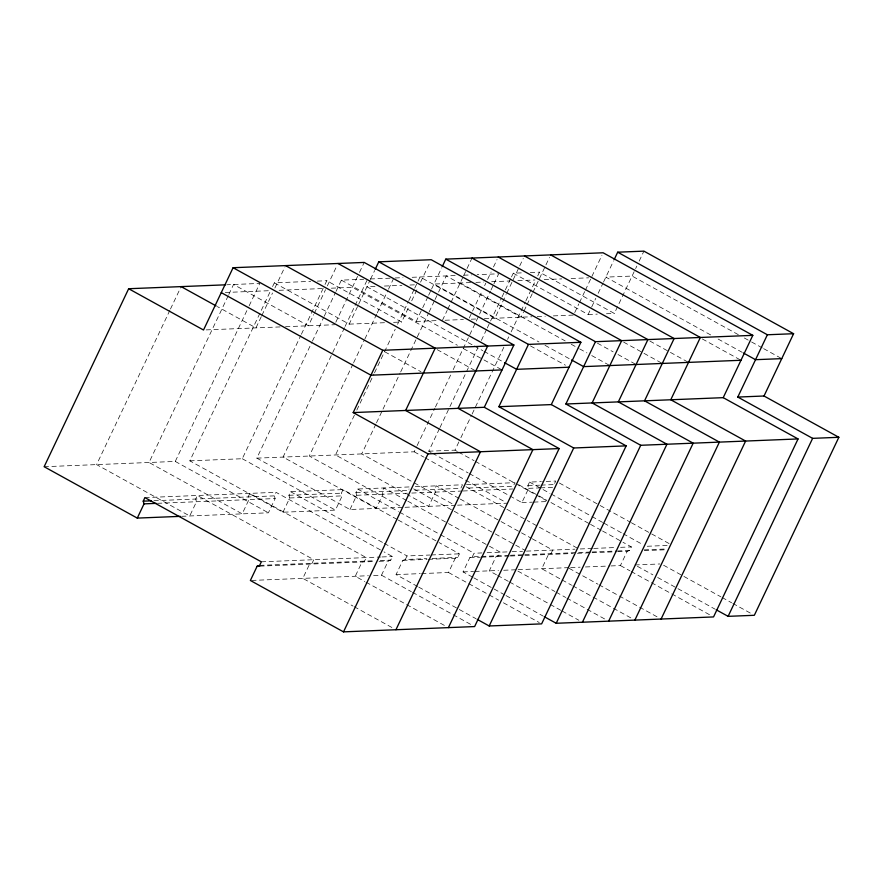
<?xml version="1.0" encoding="UTF-8"?>
<svg xmlns="http://www.w3.org/2000/svg" width="883" height="883" viewBox="0 0 883 883"><rect width="100%" height="100%" fill="white"/><g stroke="black" fill="none" stroke-linecap="round" stroke-linejoin="round"><path stroke-width="0.66" stroke-dasharray="4.42 3.31" d="M169.889 310.264L96.6 464.601L189.724 515.981L196.49 501.743L195.673 499.05L197.362 495.484L313.774 559.701L312.085 563.266L309.58 564.127L302.814 578.365L352.968 606.036M170.474 309.017L181.114 286.611M228.244 295.695L149.039 462.493L242.174 513.862L248.94 499.623L248.123 496.93L249.812 493.365L366.224 557.592L364.536 561.146L362.03 562.007L355.264 576.257L364.811 581.522M228.829 294.447L233.565 284.492L308.399 325.783L313.719 314.569M44.15 466.721L175.264 461.434L248.553 307.085M249.149 305.838L259.779 283.432L226.832 284.767M397.052 519.403L343.046 489.612L341.357 493.167L342.174 495.871L335.408 510.109L282.968 512.217L189.834 460.849L270.209 291.567M272.582 286.578L274.348 282.847L310.661 281.379M261.28 316.677L255.949 327.891L217.328 306.589M261.865 315.43L272.516 293.013M274.889 288.024L284.944 266.843M189.834 460.849L242.273 458.73L300.794 335.496M301.379 334.26L324.436 285.717M325.021 284.469L326.798 280.728L401.633 322.019L409.326 305.816M314.315 313.322L325.551 289.646M327.328 285.904L336.798 265.971M402.427 507.405L349.977 509.513L256.843 458.145L311.809 342.383M312.405 341.136L323.631 317.483M324.227 316.246L335.452 292.593M336.048 291.346L341.368 280.143L363.653 279.249M335.805 322.229L358.873 273.642M359.469 272.394L364.204 262.428M344.536 327.637L283.068 457.085L376.202 508.465L382.968 494.215L382.151 491.522L383.84 487.968L406.644 500.54M345.132 326.39L367.593 279.083M274.348 282.847L349.193 324.138L358.068 305.441M358.653 304.194L369.9 280.529M370.485 279.282L374.635 270.562M181.655 516.301L268.399 512.813L275.154 498.564L274.337 495.871L276.037 492.317L382.847 551.235M282.968 512.217L289.723 497.979L288.907 495.286L290.595 491.721L343.046 489.612M353.034 363.917L309.293 456.025L401.235 506.743M353.619 362.67L364.26 340.264M364.856 339.017L376.666 314.127M377.262 312.88L387.902 290.474M388.487 289.238L393.807 278.035M354.425 415.131L335.518 454.966L405.959 493.829M356.798 410.154L373.928 374.061M374.524 372.814L395.209 329.249M397.571 324.271L408.211 301.865M408.807 300.617L414.127 289.425M414.712 288.178L420.032 276.975L494.877 318.255L506.114 294.58M411.699 300.838L418.2 287.13M420.573 282.152L430.032 262.207M341.368 280.143L416.202 321.434L422.118 308.973M422.714 307.726L428.034 296.511M428.63 295.264L430.992 290.286M431.588 289.039L441.643 267.858M375.926 424.039L361.743 453.906L413.078 482.228M376.511 422.791L382.427 410.341M383.012 409.105L400.154 373.001M400.75 371.754L428.531 313.255M429.116 312.008L434.436 300.805M435.032 299.569L437.979 293.344M438.575 292.096L446.257 275.915L521.091 317.196L523.464 312.218M349.977 509.513L356.743 495.275L355.926 492.582L357.615 489.016L410.054 486.908L408.928 489.281M442.427 320.374L447.162 310.408M447.747 309.16L463.134 276.765M463.73 275.518L472.008 258.079M469.237 318.068L482.261 290.662M484.624 285.673L485.805 283.178M487.582 279.447L491.136 271.964M493.498 266.986L497.052 259.514M256.843 458.145L414.182 451.798L416.544 446.82M417.14 445.573L434.866 408.233M435.462 406.986L450.827 374.624M453.189 369.646L475.65 322.339M476.246 321.103L490.429 291.224M491.014 289.977L493.387 284.999M493.972 283.752L498.707 273.796L477.184 274.668M431.136 452.526L428.752 451.202L439.392 428.807M439.977 427.56L477.813 347.891M481.356 340.43L486.676 329.227M487.261 327.979L501.456 298.112M502.041 296.865L510.904 278.189M511.5 276.942L513.266 273.211L523.762 272.792M506.71 293.344L512.03 282.13M513.211 279.635L519.127 267.174M519.723 265.926L523.266 258.454M373.619 575.506L381.489 575.197L388.244 560.959L390.761 560.087L392.449 556.533L384.05 551.897M428.752 451.202L454.977 450.153L460.297 438.95M460.882 437.703L471.522 415.297M472.118 414.05L504.027 346.842M507.582 339.37L508.763 336.876M511.125 331.898L525.308 302.03M525.904 300.783L535.352 280.871M537.725 275.893L539.491 272.152L614.336 313.443L635.043 269.834M417.549 586.467L396.059 574.601L402.814 560.363L405.33 559.502L426.842 558.641M405.33 559.502L407.019 555.948L429.878 555.021M524.049 310.971L526.423 305.982M527.008 304.745L532.339 293.531M532.924 292.284L538.255 281.07M539.436 278.575L545.352 266.114M545.948 264.867L549.491 257.394M421.61 573.575L448.498 572.493L455.264 558.255L457.769 557.394L459.458 553.829L439.061 542.57M574.723 312.593L578.862 303.873M579.458 302.626L584.778 291.412M585.374 290.165L590.694 278.951M591.886 276.456L601.941 255.275M472.626 577.173L463.067 571.908L469.833 557.659L472.339 556.798L480.209 556.489M472.339 556.798L474.028 553.244L481.897 552.924M513.266 273.211L588.111 314.491L591.069 308.266M591.665 307.019L595.804 298.299M598.166 293.311L602.901 283.344M603.497 282.096L613.553 260.915M509.944 495.992L521.886 502.582L528.652 488.343L527.824 485.65L529.524 482.085L541.323 481.61M635.628 268.587L636.82 266.092M639.182 261.103L643.917 251.136M554.612 483.398L555.738 481.025L542.626 481.555M610.992 565.937L620.407 565.562L627.173 551.323L629.678 550.451L631.367 546.897L622.968 542.261M317.383 281.114L326.798 280.728M370.209 278.984L392.505 278.079M395.12 277.979L402.99 277.659M412.162 277.295L455.672 275.54M463.741 275.209L471.809 274.889M530.319 272.527L539.491 272.152M225.286 292.472L271.015 290.628M279.083 290.297L323.454 288.509M331.39 288.189L352.372 287.339L457.383 345.275M375.01 286.434L366.942 286.754L473.167 345.352M384.425 286.048L401.897 285.341M409.977 285.021L416.699 284.745M470.661 282.571L433.95 284.05L538.972 341.986M475.915 282.361L483.774 282.041M491.643 281.721L509.999 280.982M517.868 280.662L534.91 279.977M544.226 279.602L561.709 278.896M571.124 278.52L588.597 277.814M206.192 329.9L280.154 326.92M285.54 326.699L334.624 324.723M349.193 324.138L385.496 322.67M393.564 322.339L401.633 322.019M416.202 321.434L437.184 320.584M445.054 320.264L463.409 319.525M471.268 319.204L477.824 318.94M484.381 318.686L531.853 316.765M537.228 316.544L545.297 316.224M553.365 315.893L573.542 315.088M588.111 314.491L597.283 314.127M606.466 313.752L614.336 313.443M144.922 497.604L276.037 492.317M415.308 486.699L462.504 484.789L460.816 488.354L412.306 490.308M466.544 484.624L514.955 482.67L513.266 486.235L466.191 488.133M153.984 500.727L274.337 495.871M288.907 495.286L341.357 493.167M355.926 492.582L408.365 490.462M527.824 485.65L539.634 485.175M540.937 485.12L554.049 484.59M157.494 503.31L275.154 498.564M289.723 497.979L342.174 495.871M356.743 495.275L409.182 493.167M411.809 493.056L461.632 491.047M462.979 490.992L512.736 488.983M528.652 488.343L539.138 487.924M540.451 487.869L553.564 487.339M405.043 507.295L454.866 505.286M457.56 505.175L507.317 503.167M521.886 502.582L532.372 502.162M533.685 502.107L546.798 501.577M261.335 561.82L380.65 557.007M381.964 556.952L392.449 556.533M431.224 554.966L459.458 553.829M487.14 552.714L510.738 551.765M512.052 551.709L522.537 551.29M526.478 551.124L574.988 549.171M592.372 548.464L578.917 549.016L527.317 520.54M593.718 548.409L615.23 547.548M620.606 547.328L631.367 546.897M647.25 546.257L668.221 545.407M259.646 565.385L373.708 560.782M380.264 560.517L390.761 560.087M432.217 558.42L457.769 557.394M481.522 556.433L509.049 555.319M510.363 555.264L523.476 554.734M524.789 554.69L575.926 552.626M578.575 552.515L590.683 552.03M592.018 551.974L616.235 551.003M617.57 550.948L629.678 550.451M644.248 549.866L666.533 548.972M259.823 566.135L373.829 561.533M379.072 561.323L388.244 560.959M402.814 560.363L427.019 559.392M428.365 559.336L455.264 558.255M469.833 557.659L480.319 557.239M481.632 557.184L509.171 556.08M510.473 556.025L522.272 555.55M524.899 555.44L573.409 553.486M577.416 553.321L590.859 552.78M592.206 552.725L616.411 551.754M617.758 551.698L627.173 551.323M644.358 550.628L665.34 549.778M251.721 580.429L368.377 575.727M396.059 574.601L420.264 573.63M463.067 571.908L473.564 571.478M474.866 571.422L498.476 570.473M503.718 570.263L515.517 569.789M518.133 569.678L567.957 567.67M570.65 567.559L580.065 567.184M585.44 566.963L609.645 565.992M634.976 564.965L659.888 563.961M738.309 334.657L632.085 276.059L605.859 277.119L712.084 335.717M744.336 337.99L750.373 341.313M751.588 341.986L762.448 347.979M763.652 348.642L780.55 357.968M718.122 339.05L742.261 352.361M702.338 338.962L740.969 360.275M649.899 341.081L669.215 351.732M670.418 352.405L688.519 362.394M623.674 342.14L662.305 363.443M597.449 343.2L613.144 351.853M617.968 354.513L636.08 364.502M460.175 282.99L565.197 340.926M571.224 344.26L578.475 348.255M579.678 348.917L586.919 352.913M591.742 355.573L609.855 365.562M545.01 345.308L570.352 359.293M530.44 345.904L565.44 365.209M474.37 346.015L482.813 350.683M484.027 351.346L503.343 361.997M463.42 348.608L482.736 359.26M483.939 359.922L502.052 369.911M437.195 349.657L475.827 370.97M384.756 351.776L420.97 371.754M559.347 483.012L598.95 504.866M600.153 505.529L630.153 522.074M631.356 522.736L670.959 544.59M529.524 482.085L549.921 493.343M551.124 494.005L590.727 515.849M591.93 516.511L602.725 522.471M603.928 523.133L621.93 533.067M623.133 533.729L642.338 544.325M518.553 484.657L537.758 495.253M538.95 495.915L546.158 499.888M550.959 502.537L589.358 523.718M590.561 524.381L601.367 530.341M602.559 531.003L621.764 541.599M454.977 450.153L457.361 451.467M458.553 452.129L474.083 460.683M475.275 461.345L534.977 494.281M536.169 494.944L546.919 500.871M663.586 565.23L720.903 596.842M722.095 597.504L731.643 602.769M732.835 603.431L751.941 613.972M432.339 453.189L468.156 472.946M469.348 473.597L508.751 495.341M637.36 566.29L652.89 574.855M657.658 577.482L676.764 588.023M677.956 588.685L714.976 609.104M414.182 451.798L423.741 457.063M424.933 457.725L464.337 479.458M465.529 480.12L506.125 502.515M620.407 565.562L629.954 570.826M631.157 571.489L650.263 582.029M651.455 582.681L670.561 593.221M671.753 593.884L711.157 615.617M466.103 486.776L505.716 508.619M506.908 509.281L526.113 519.877M459.083 498.431L436.279 485.849L434.591 489.403L435.407 492.107L428.652 506.345L407.151 494.491M460.286 499.094L499.888 520.937M501.091 521.599L520.297 532.195M521.5 532.857L531.091 538.155M532.294 538.818L552.703 550.065L551.003 553.63L548.498 554.491L541.743 568.729L560.837 579.27M414.27 482.891L453.674 504.623M569.16 568.332L597.813 584.138M599.005 584.8L618.111 595.341M619.303 595.992L657.515 617.074M413.663 488.895L494.072 533.255M495.275 533.917L514.469 544.502M515.672 545.164L525.275 550.462M562.041 579.932L571.588 585.197M572.78 585.859L631.29 618.133M407.836 501.202L488.255 545.562M489.447 546.224L500.253 552.184L498.564 555.749L496.058 556.61L489.292 570.848L496.456 574.8M517.902 571.102L554.921 591.522M556.113 592.184L565.661 597.449M566.853 598.111L605.065 619.193M357.615 489.016L398.421 511.533M399.624 512.195L439.226 534.038M440.429 534.701L474.028 553.244M398.255 520.065L437.858 541.908M497.648 575.451L508.398 581.389M509.59 582.04L548.994 603.784M550.186 604.436L560.937 610.363M562.129 611.025L578.84 620.241M473.818 577.835L504.855 594.954M506.058 595.617L543.067 616.036M242.273 458.73L335.408 510.109M448.498 572.493L467.604 583.034M468.796 583.685L487.902 594.226M489.094 594.888L498.652 600.153M503.431 602.791L539.248 622.548M290.595 491.721L383.012 542.703M384.215 543.365L407.019 555.948M418.741 587.118L458.145 608.862M459.337 609.513L476.058 618.74M175.264 461.434L268.399 512.813M381.489 575.197L411.335 591.665M412.527 592.316L471.036 624.59M366.015 582.184L444.811 625.65M354.16 606.687L392.372 627.769"/><path stroke-width="1.32" d="M225.496 284.823L128.664 288.73L44.15 466.721L137.284 518.1L180.32 516.356M513.884 344.988L382.769 350.286L353.189 412.582L484.303 407.295L513.884 344.988L364.204 262.428L233.09 267.715L203.509 330.01L128.664 288.73M137.284 518.1L144.039 503.862L143.223 501.158L144.922 497.604L261.335 561.82L259.646 565.385L257.13 566.246L250.375 580.484L343.509 631.864L474.624 626.566L559.138 448.575L484.303 407.295M375.22 269.315L378.774 261.832L431.213 259.723L580.893 342.295L551.312 404.591L498.873 406.699L528.453 344.403L580.893 342.295M442.24 266.611L445.783 259.127L603.122 252.781L752.802 335.352L723.221 397.659L565.882 404.006L595.462 341.699L752.802 335.352M343.509 631.864L428.023 453.862L559.138 448.575M395.948 629.745L480.473 451.754L405.628 410.463L435.209 348.167L285.529 265.595M614.138 259.679L617.692 252.196L643.917 251.136L793.596 333.708L764.016 396.003L737.791 397.063L767.371 334.767L793.596 333.708M448.398 627.625L532.913 449.635L458.078 408.343L487.659 346.048L337.979 263.476M489.193 625.981L573.707 447.99L626.157 445.871L541.632 623.873L489.193 625.981L477.25 619.391M556.202 623.277L640.727 445.286L798.055 438.939L713.541 616.93L556.202 623.277L544.259 616.698M582.427 622.228L666.941 444.226L592.107 402.946L621.687 340.639L472.008 258.079M608.652 621.168L693.166 443.167L618.332 401.886L647.912 339.591L498.233 257.019M634.877 620.109L719.391 442.107L644.546 400.827L674.137 338.531L524.458 255.96M661.091 619.049L745.616 441.059L670.771 399.767L700.351 337.472L550.672 254.9M728.111 616.345L812.625 438.354L838.85 437.295L754.336 615.285L728.111 616.345L716.168 609.756M502.052 369.911L370.937 375.198L221.258 292.626M569.06 367.207L516.621 369.326L504.546 362.67M740.969 360.275L583.63 366.622L571.555 359.966M781.764 358.63L755.539 359.69L743.464 353.023M143.223 501.158L151.291 500.838M144.039 503.862L156.148 503.365M257.13 566.246L259.823 566.135M617.692 252.196L767.371 334.767M764.016 396.003L838.85 437.295M737.791 397.063L812.625 438.354M723.221 397.659L798.055 438.939M445.783 259.127L595.462 341.699M378.774 261.832L528.453 344.403M565.882 404.006L640.727 445.286M551.312 404.591L626.157 445.871M498.873 406.699L573.707 447.99M233.09 267.715L382.769 350.286M181.114 286.611L216.114 305.915M353.189 412.582L428.023 453.862"/></g></svg>
